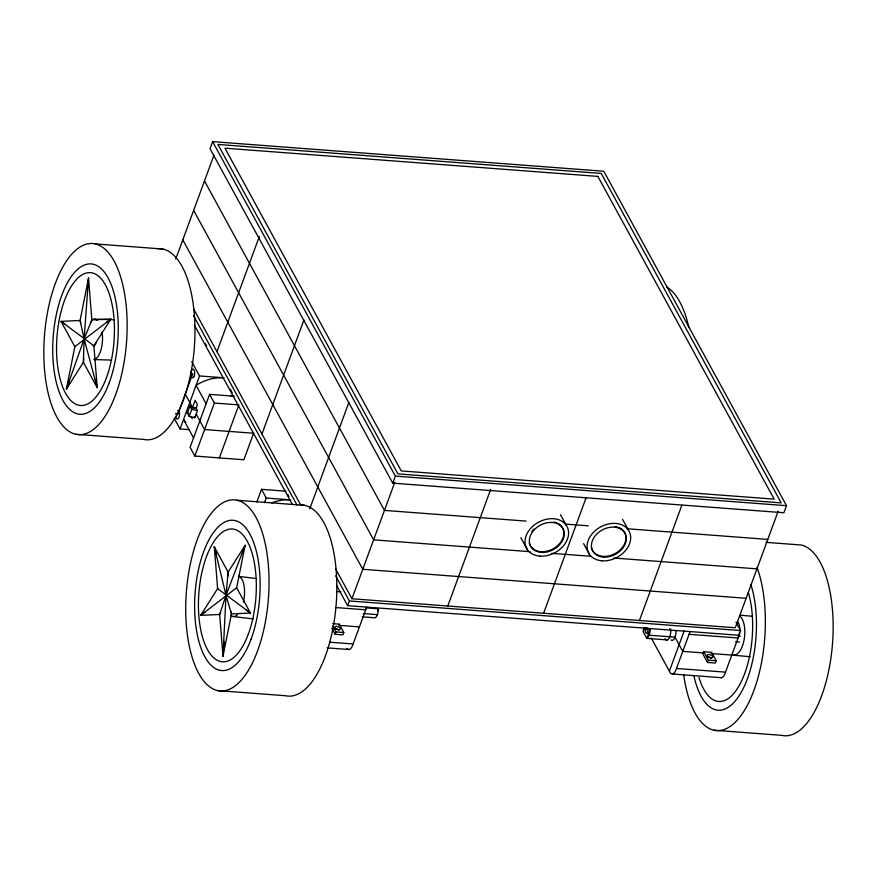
<?xml version="1.0" encoding="UTF-8"?>
<svg xmlns="http://www.w3.org/2000/svg" width="877" height="877" viewBox="0 0 877 877"><rect width="100%" height="100%" fill="white"/><g stroke="black" fill="none" stroke-linecap="round" stroke-linejoin="round"><path stroke-width="1.32" d="M227.998 575.981L228.119 572.089L214.295 546.788L217.617 588.631L200.625 615.38L219.667 614.481L220.631 612.102M88.051 287.568L88.522 278.086L80.081 320.478L84.126 338.982L97.215 387.612L83.392 362.311L84.126 338.982L88.522 278.086L91.844 319.919L91 322.473M224.063 641.438L222.988 656.325L219.667 614.481L226.014 595.319L245.111 545.33L228.119 572.089L226.014 595.319L222.988 656.325L231.44 613.933L230.859 611.28M83.743 358.441L83.392 362.311L66.4 389.07L74.852 346.678L110.897 319.02L91.844 319.919L84.126 338.982L66.4 389.07L69.272 381.572M216.422 554.681L214.295 546.788L226.014 595.319L231.44 613.933L250.482 613.034L236.658 587.733L245.111 545.33L242.381 553.036M212.629 141.635L210.031 148.706L392.743 483.15L783.906 512.76L786.505 505.689L603.793 171.245L212.629 141.635L395.341 476.09L392.743 483.15M175.74 259.066L213.9 155.35M177.647 414.7L192.819 373.47M189.575 429.675L180.048 428.952L199.55 375.948L191.767 361.697M187.393 413.111L189.991 406.04L191.296 406.139L192.206 407.816L196.119 408.112L197.489 410.622L194.891 417.693L189.191 416.411L187.393 413.111L188.698 413.21M189.191 416.411L191.8 409.351L189.991 406.04M196.623 407.772L192.534 407.465L195.143 400.394L197.424 404.582L196.119 408.112M216.959 351.666L259.362 236.428M230.64 396.086A37.777 28.448 -28.6 0 1 234.115 396.196L209.603 394.343L190.09 447.347L194.847 456.04L243.872 459.756L253.617 433.249L204.593 429.544L196.196 414.152M194.847 456.04L214.35 403.036L209.603 394.343M219.36 457.904L238.862 404.889L214.35 403.036M261.96 434.027L303.88 320.072M256.84 501.94L261.489 489.322L286.001 491.175M264.503 502.729L266.235 498.015L261.489 489.322M309.778 508.704L348.882 402.422M332.723 623.668L339.246 624.161L343.817 632.514L342.951 634.871L335.124 634.279L335.99 631.922L332.723 625.959M339.246 624.161L338.818 625.334L359.417 626.891M735.989 622.199L740.561 630.563L738.829 635.266L347.665 605.667L349.397 600.953L335.65 575.783M778.151 511.236L735.277 627.757L351.94 598.75L394.814 482.218M348.257 649.418A10.239 4.396 -85.7 0 0 353.124 643.981L365.698 609.811A10.239 4.396 -85.7 0 0 366.63 607.224M377.57 611.061L378.393 608.813L365.523 607.838M447.774 605.996L490.649 489.476M543.608 613.253L586.011 498.004M639.443 620.499L681.846 505.262M667.419 639.936L646.809 638.379L643.323 631.988L644.979 627.493L645.867 629.105L648.432 629.302M651.216 637.952L669.37 671.179L684.224 630.793M669.37 671.179A10.239 4.396 -85.7 0 0 676.485 668.449L689.059 634.29A10.239 4.396 -85.7 0 0 689.991 631.703M703.803 651.743L702.937 654.099L707.509 662.464L715.325 663.056L716.202 660.699L711.631 652.335L703.803 651.743L708.375 660.107L707.509 662.464M720.642 677.592A10.239 4.396 -85.7 0 0 725.509 672.155L738.083 637.996A10.239 4.396 -85.7 0 0 739.596 632.405M95.319 379.752L97.215 387.612L93.894 345.779L110.897 319.02L106.665 322.363M204.911 612.19L200.625 615.38L236.658 587.733M177.593 410.425L178.941 411.17A4.341 1.864 -85.7 0 1 178.634 418.044A4.341 1.864 -85.7 0 1 175.828 416.509M95.089 319.173L114.218 319.754M93.817 359.548L111.587 360.096M95.231 243.916A95.812 41.153 -85.7 0 1 115.731 394.42A95.812 41.153 -85.7 0 1 45.549 378.93A95.812 41.153 -85.7 0 1 95.231 243.916L163.034 249.046M199.55 375.948L224.063 377.801A37.777 28.448 -28.6 0 0 196.086 385.365L206.128 403.76M75.784 434.258L143.576 439.388A95.812 41.153 -85.7 0 0 194.376 346.908A95.812 41.153 -85.7 0 0 157.663 248.695M395.341 476.09L786.505 505.689M266.235 498.015L290.747 499.868A37.777 28.448 -28.6 0 0 271.782 502.872M526.178 521.113L384.444 510.392L204.473 180.958M565.314 524.084L588.27 525.816M627.406 528.776L767.781 539.399M237.119 500.252A95.812 41.153 -85.7 0 1 257.619 650.756A95.812 41.153 -85.7 0 1 187.437 635.266A95.812 41.153 -85.7 0 1 237.119 500.252L304.911 505.382M765.961 542.348L801.216 545.012A95.812 41.153 -85.7 0 1 832.01 649.133A95.812 41.153 -85.7 0 1 781.769 735.364L713.966 730.234M530.19 551.688L373.613 539.848L193.642 210.414M551.786 553.332L590.923 556.292M613.878 558.024L756.95 568.855M746.119 598.3L362.782 569.294L182.8 239.859M336.911 591.537L341 591.843M349.397 600.953L740.561 630.563M737.842 636.011L740.418 636.209M335.738 607.542L365.698 609.811M689.059 634.29L738.083 637.996M363.297 613.56L377.461 614.634M675.005 637.151L649.188 635.2L647.588 632.262M735.617 641.745L739.486 642.03M362.212 616.838L375.082 617.814A7.816 3.355 -85.7 0 0 378.393 608.813M703.376 652.927L682.766 651.37L674.928 637.02M711.192 653.518L731.802 655.075M335.99 631.922L343.817 632.514M708.375 660.107L716.202 660.699M329.982 642.227L353.124 643.981M676.485 668.449L725.509 672.155M327.143 647.862L348.925 649.517M672.286 673.985L721.311 677.702M217.66 690.594L285.463 695.724A95.812 41.153 -85.7 0 0 336.001 606.391A95.812 41.153 -85.7 0 0 302.258 504.999M740.309 615.194L752.334 616.29M750.306 656.741L732.931 655.152A20.27 9.395 -84.8 0 0 744.134 639.618A20.27 9.395 -84.8 0 0 739.947 616.136M256.084 578.502L238.401 576.364A20.27 8.66 -83.1 0 1 243.4 602.181M232.833 616.476L253.234 618.943M191.8 409.351L197.489 410.622M93.894 345.779L61.028 321.377L80.081 320.478L80.805 322.955M65.293 324.457L61.028 321.377L74.852 346.678M246.284 609.833L250.482 613.034L217.617 588.631M622.582 519.381L628.381 530.004M669.557 628.809L670.719 630.936M583.578 543.608L589.377 554.231M560.48 514.678L566.29 525.301M520.839 537.733L527.285 549.528M193.488 308.704L301.085 505.645M335.639 568.91L351.94 598.75M193.532 315.654L297.007 505.053M205.262 343.378L206.555 345.757M230.344 389.289L232.23 392.743M287.788 494.442L288.971 496.612M194.321 324.972L292.205 504.143M336.571 585.365L347.665 605.667M331.857 628.316L335.124 634.279M185.233 394.091L192.534 407.465M194.409 416.805L194.891 417.693M191.076 416.619L192.216 418.713M193.565 437.93L183.512 419.535A37.777 28.448 -28.6 0 0 185.869 422.55M174.205 418.274L180.048 428.952M618.099 527.285A18.384 13.846 -28.6 0 1 618.285 551.512A18.384 13.846 -28.6 0 1 591.405 547.807M615.062 526.562A18.384 13.846 -28.6 0 1 617.123 526.978M557.235 523.087A18.384 13.846 -28.6 0 1 555.547 547.292A18.384 13.846 -28.6 0 1 529.313 543.115M531.835 531.637A18.384 13.846 -28.6 0 1 533.994 528.974M554.023 522.045A18.384 13.846 -28.6 0 1 556.007 522.593M175.806 414.295A4.341 1.864 -85.7 0 1 175.981 413.199M95.999 343.148A6.588 2.839 -88.2 0 1 93.346 345.9M92.798 319.371A20.27 8.737 -88.2 0 1 97.281 320.346M102.116 332.109A20.27 8.737 -88.2 0 1 94.738 359.307M347.61 649.079A10.239 4.396 -85.7 0 1 347.018 648.498M334.652 628.853A2.894 1.447 20.2 0 1 339.037 630.157M237.448 614.722A20.27 8.66 -83.1 0 1 230.728 615.303M737.897 621.881A10.239 4.396 -85.7 0 1 739.771 629.258M707.037 657.037A2.894 1.447 20.2 0 1 711.422 658.342M757.037 567.485A95.812 41.153 -85.7 0 1 742.402 713.549A95.812 41.153 -85.7 0 1 683.742 674.906M748.388 592.666A66.608 28.612 -85.7 0 1 738.829 686.231A66.608 28.612 -85.7 0 1 699.002 677.45M750.8 584.411A75.367 32.372 -85.7 0 1 739.782 694.694A75.367 32.372 -85.7 0 1 693.893 675.696M675.937 631.33A7.816 3.355 -85.7 0 1 670.916 639.947M670.587 628.995A7.816 3.355 -85.7 0 1 669.096 638.248A7.816 3.355 -85.7 0 1 664.985 638.599M643.323 631.988A7.816 3.355 -85.7 0 1 643.74 627.965M666.597 286.943A95.812 41.153 -85.7 0 1 688.873 327.647M650.12 629.379L646.809 638.379A7.816 3.355 -85.7 0 0 650.12 629.379M646.02 628.721L645.79 629.28A2.752 1.184 -85.7 0 0 645.856 632.843A2.752 1.184 -85.7 0 0 647.423 632.646L647.654 632.087A2.752 1.184 -85.7 0 0 647.588 628.524A2.752 1.184 -85.7 0 0 646.02 628.721M601.249 173.449L217.913 144.442L397.884 473.876L781.221 502.883L601.249 173.449M597.862 176.398L224.95 148.18L401.271 470.927L774.183 499.145L597.862 176.398M541.284 552.378A18.384 13.846 -28.6 0 0 563.878 531.023A18.384 13.846 -28.6 0 0 535.2 528.853A18.384 13.846 -28.6 0 0 541.284 552.378M539.903 556.117A22.988 17.31 -28.6 0 0 568.153 529.423A22.988 17.31 -28.6 0 0 532.295 526.715A22.988 17.31 -28.6 0 0 539.903 556.117M601.995 560.82A22.988 17.31 -28.6 0 0 630.245 534.126A22.988 17.31 -28.6 0 0 594.398 531.407A22.988 17.31 -28.6 0 0 601.995 560.82M603.376 557.081A18.384 13.846 -28.6 0 0 625.97 535.726A18.384 13.846 -28.6 0 0 597.292 533.556A18.384 13.846 -28.6 0 0 603.376 557.081M194.19 375.981A4.341 1.864 -85.7 0 0 193.258 369.162A4.341 1.864 -85.7 0 0 191 375.279A4.341 1.864 -85.7 0 0 194.19 375.981M109.285 382.613A75.367 32.372 -85.7 0 0 93.159 264.218A75.367 32.372 -85.7 0 0 54.078 370.423A75.367 32.372 -85.7 0 0 109.285 382.613M106.512 377.548A66.608 28.612 -85.7 0 0 92.26 272.922A66.608 28.612 -85.7 0 0 57.729 366.783A66.608 28.612 -85.7 0 0 106.512 377.548M335.814 628.71A2.894 1.447 20.2 0 0 340.331 629.05A2.894 1.447 20.2 0 0 336.702 626.375A2.894 1.447 20.2 0 0 335.814 628.71M251.162 638.949A75.367 32.372 -85.7 0 0 235.036 520.565A75.367 32.372 -85.7 0 0 195.966 626.77A75.367 32.372 -85.7 0 0 251.162 638.949M248.399 633.885A66.608 28.612 -85.7 0 0 234.148 529.269A66.608 28.612 -85.7 0 0 199.616 623.119A66.608 28.612 -85.7 0 0 248.399 633.885M708.199 656.884A2.894 1.447 20.2 0 0 712.716 657.235A2.894 1.447 20.2 0 0 709.087 654.549A2.894 1.447 20.2 0 0 708.199 656.884"/></g></svg>
